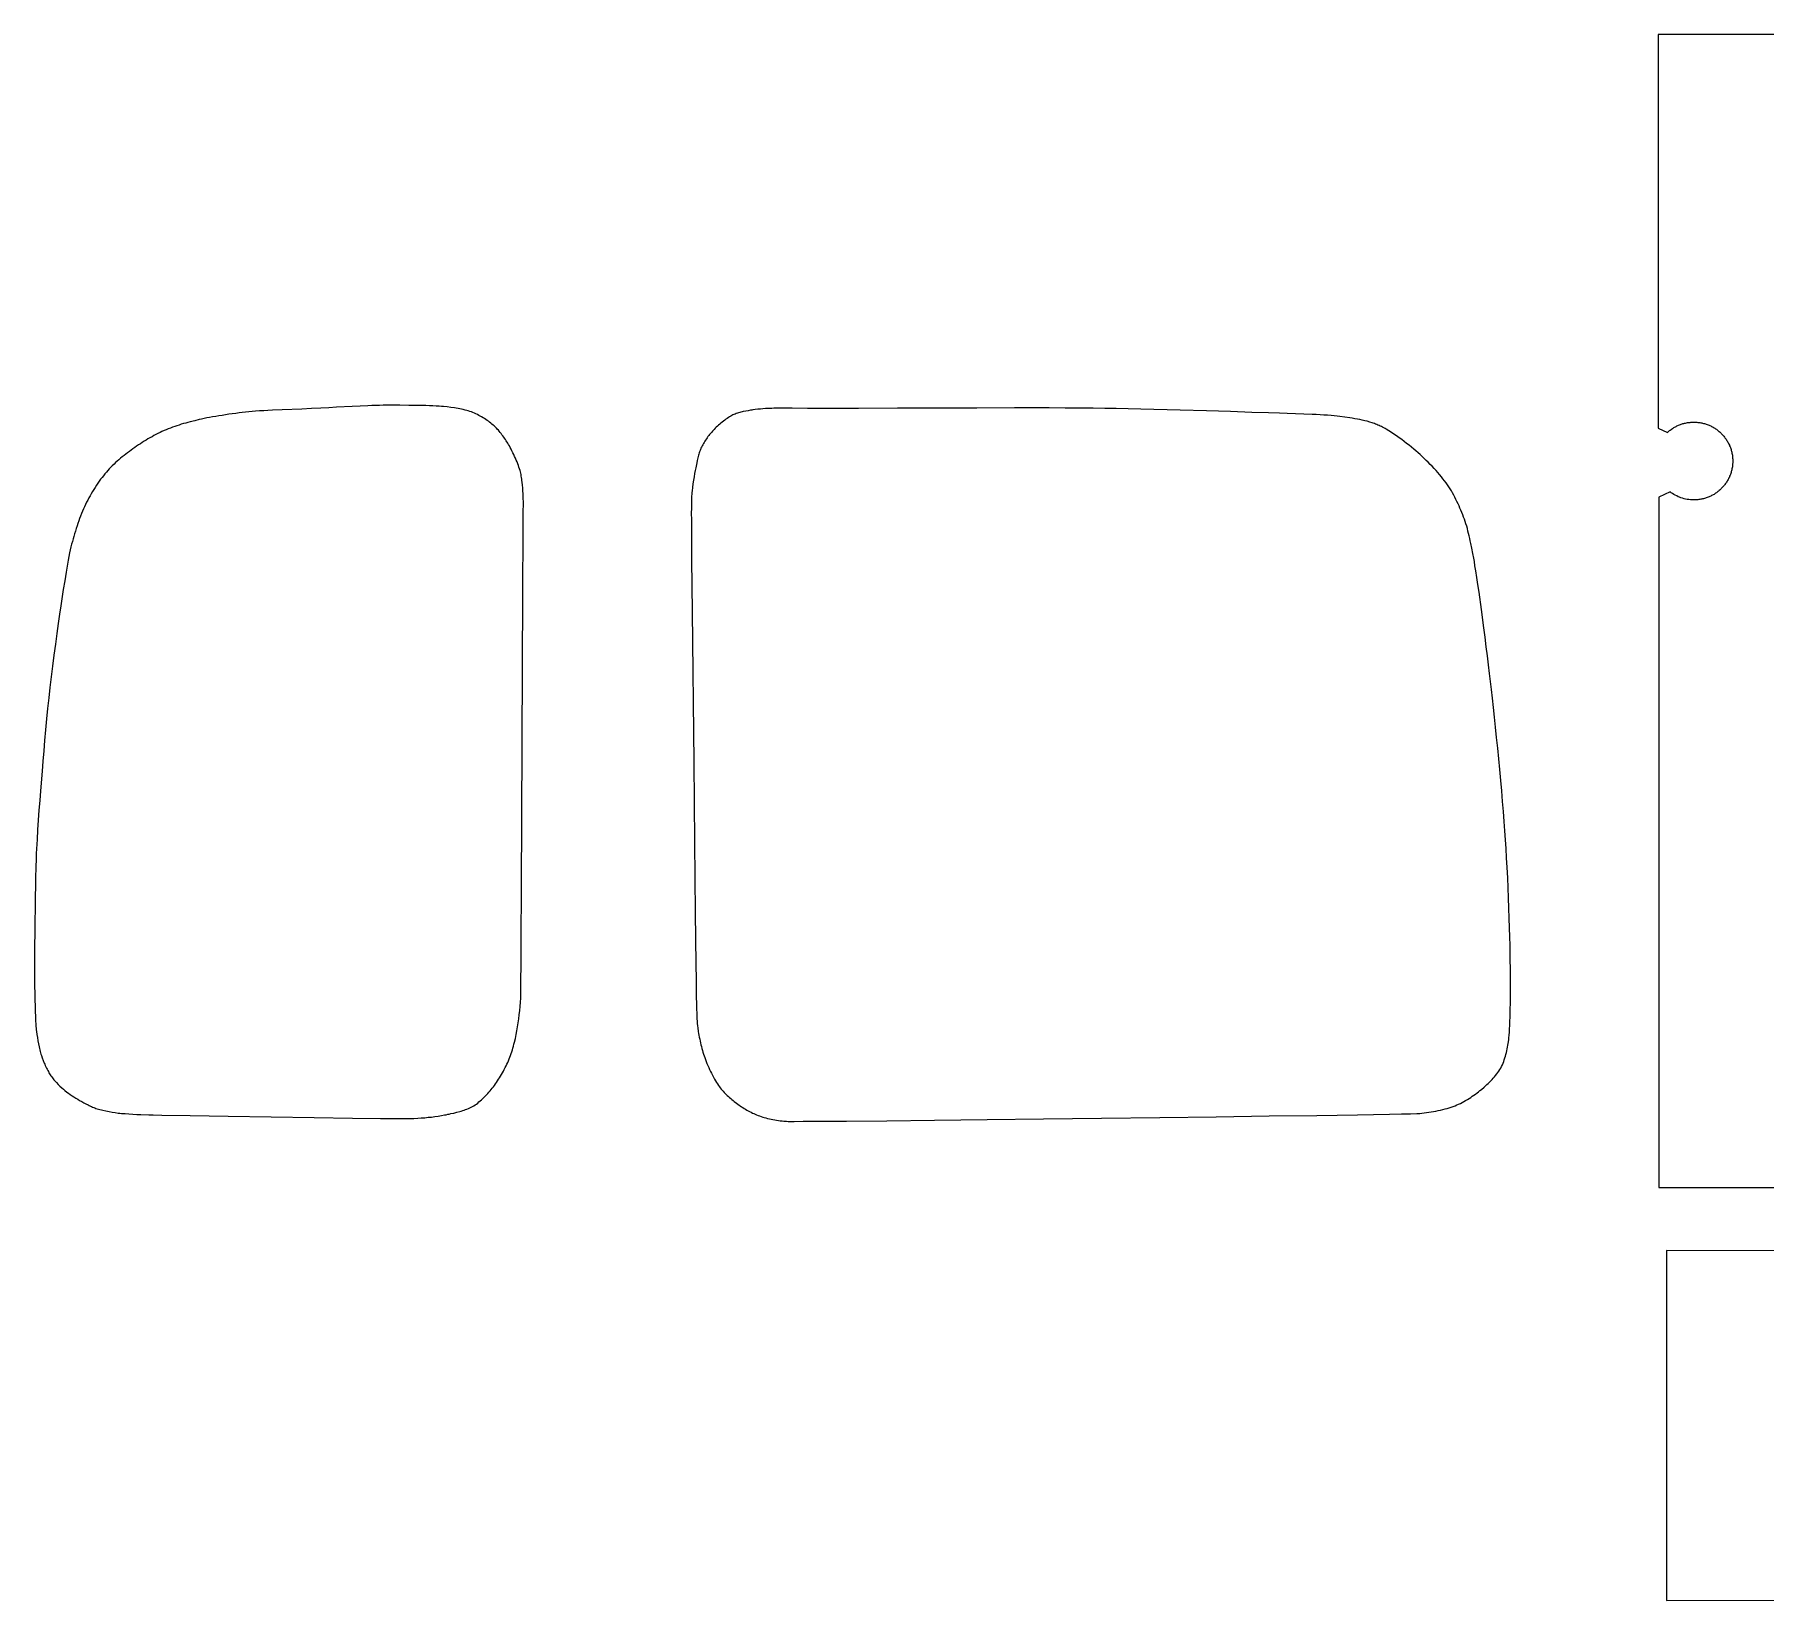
# Model space of a CAD drawing. Extents: x -1570 to 2418, y 1374 to 5847.
# Drawn here: x -1570 to -236, y 2777 to 3985 of the extents above; entities that cross this region are included whole.
import ezdxf

# ---------------------------------------------------------------- set-up
doc = ezdxf.new("R2010")
doc.units = 0
doc.layers.add('Default_Layer', color=1, linetype='CONTINUOUS')

msp = doc.modelspace()

# ---------------------------------------------------------------- linework, layer by layer
at = {"layer": 'Default_Layer'}
for points in [[(49.4, 3984.6), (-318.6, 3984.6), (-318.6, 3681.1), (-311.4, 3677.9), (-310.9, 3678.3), (-310.4, 3678.8), (-309.8, 3679.2), (-309.3, 3679.6), (-308.7, 3680), (-308.2, 3680.4), (-307.6, 3680.8), (-307.1, 3681.2), (-306.5, 3681.6), (-305.9, 3681.9), (-305.3, 3682.2), (-304.7, 3682.5), (-304.1, 3682.8), (-303.4, 3683.1), (-302.8, 3683.4), (-302.2, 3683.7), (-301.5, 3683.9), (-300.9, 3684.2), (-300.2, 3684.4), (-299.5, 3684.6), (-298.9, 3684.8), (-298.2, 3684.9), (-297.5, 3685.1), (-296.8, 3685.2), (-296.1, 3685.4), (-295.4, 3685.5), (-294.7, 3685.6), (-294, 3685.6), (-293.3, 3685.7), (-292.6, 3685.8), (-291.8, 3685.8), (-291.1, 3685.8), (-290.3, 3685.8), (-289.6, 3685.7), (-288.8, 3685.7), (-288, 3685.6), (-287.3, 3685.5), (-286.5, 3685.4), (-285.8, 3685.3), (-285, 3685.2), (-284.3, 3685), (-283.6, 3684.8), (-282.9, 3684.6), (-282.2, 3684.4), (-281.5, 3684.2), (-280.8, 3684), (-280.1, 3683.7), (-279.4, 3683.4), (-278.7, 3683.1), (-278.1, 3682.8), (-277.4, 3682.5), (-276.8, 3682.2), (-276.2, 3681.8), (-275.5, 3681.4), (-274.9, 3681.1), (-274.3, 3680.7), (-273.7, 3680.3), (-273.1, 3679.8), (-272.6, 3679.4), (-272, 3678.9), (-271.5, 3678.5), (-270.9, 3678), (-270.4, 3677.5), (-269.9, 3677), (-269.4, 3676.5), (-268.9, 3676), (-268.4, 3675.4), (-267.9, 3674.9), (-267.5, 3674.3), (-267.1, 3673.7), (-266.6, 3673.2), (-266.2, 3672.6), (-265.8, 3672), (-265.4, 3671.3), (-265.1, 3670.7), (-264.7, 3670.1), (-264.4, 3669.4), (-264.1, 3668.8), (-263.7, 3668.1), (-263.5, 3667.5), (-263.2, 3666.8), (-262.9, 3666.1), (-262.7, 3665.4), (-262.4, 3664.7), (-262.2, 3664), (-262, 3663.3), (-261.9, 3662.6), (-261.7, 3661.8), (-261.6, 3661.1), (-261.4, 3660.4), (-261.3, 3659.6), (-261.2, 3658.9), (-261.2, 3658.1), (-261.1, 3657.3), (-261.1, 3656.6), (-261.1, 3655.8), (-261.1, 3655), (-261.1, 3654.2), (-261.2, 3653.5), (-261.2, 3652.7), (-261.3, 3652), (-261.4, 3651.2), (-261.6, 3650.5), (-261.7, 3649.7), (-261.9, 3649), (-262, 3648.3), (-262.2, 3647.6), (-262.4, 3646.9), (-262.7, 3646.2), (-262.9, 3645.5), (-263.2, 3644.8), (-263.5, 3644.1), (-263.7, 3643.4), (-264.1, 3642.8), (-264.4, 3642.1), (-264.7, 3641.5), (-265.1, 3640.9), (-265.4, 3640.2), (-265.8, 3639.6), (-266.2, 3639), (-266.6, 3638.4), (-267.1, 3637.8), (-267.5, 3637.3), (-267.9, 3636.7), (-268.4, 3636.2), (-268.9, 3635.6), (-269.4, 3635.1), (-269.9, 3634.6), (-270.4, 3634.1), (-270.9, 3633.6), (-271.5, 3633.1), (-272, 3632.6), (-272.6, 3632.2), (-273.1, 3631.7), (-273.7, 3631.3), (-274.3, 3630.9), (-274.9, 3630.5), (-275.5, 3630.1), (-276.2, 3629.8), (-276.8, 3629.4), (-277.4, 3629.1), (-278.1, 3628.7), (-278.7, 3628.4), (-279.4, 3628.1), (-280.1, 3627.9), (-280.8, 3627.6), (-281.5, 3627.4), (-282.2, 3627.1), (-282.9, 3626.9), (-283.6, 3626.7), (-284.3, 3626.6), (-285, 3626.4), (-285.8, 3626.3), (-286.5, 3626.1), (-287.3, 3626), (-288, 3625.9), (-288.8, 3625.9), (-289.6, 3625.8), (-290.3, 3625.8), (-291.1, 3625.8), (-292.4, 3625.8), (-293.7, 3625.9), (-294.9, 3626), (-296.2, 3626.2), (-297.4, 3626.4), (-298.6, 3626.7), (-299.8, 3627.1), (-301, 3627.4), (-302.1, 3627.9), (-303.2, 3628.3), (-304.3, 3628.9), (-305.4, 3629.4), (-306.5, 3630), (-307.5, 3630.7), (-308.5, 3631.3), (-309.4, 3632.1), (-309.4, 3632.1), (-318.1, 3627.9), (-318.1, 3095.7), (1222.3, 3095.7)], [(-261.1, 3655), (-260.7, 3655.2), (-261.1, 3655.4)], [(1228.6, 3045.9), (-312.1, 3047.1), (-312.1, 2777.3), (44.5, 2777.9)]]:
    msp.add_lwpolyline(points, dxfattribs=at)
for points in [[(-1482.1, 3151.7), (-1478.8, 3151.6), (-1472.1, 3151.5), (-1450.4, 3151.1), (-1421.1, 3150.6), (-1387.8, 3150.1), (-1354.6, 3149.6), (-1325.2, 3149.2), (-1303.5, 3148.9), (-1296.8, 3148.8), (-1293.4, 3148.8), (-1287.3, 3148.8), (-1284.1, 3148.9), (-1281, 3148.9), (-1277.9, 3149), (-1274.9, 3149.2), (-1272.1, 3149.3), (-1270.7, 3149.4), (-1269.4, 3149.5), (-1266.9, 3149.8), (-1264.3, 3150), (-1261.7, 3150.4), (-1259.1, 3150.7), (-1256.6, 3151.1), (-1254.1, 3151.6), (-1252.9, 3151.8), (-1251.7, 3152.1), (-1250.5, 3152.3), (-1249.4, 3152.6), (-1247.1, 3153.1), (-1244.8, 3153.7), (-1242.5, 3154.3), (-1241.4, 3154.6), (-1240.2, 3155), (-1239.1, 3155.3), (-1238, 3155.7), (-1236.9, 3156.1), (-1235.8, 3156.6), (-1234.7, 3157), (-1233.7, 3157.5), (-1232.7, 3158.1), (-1231.6, 3158.7), (-1230.6, 3159.3), (-1229.6, 3160), (-1228.6, 3160.8), (-1227.7, 3161.6), (-1226.7, 3162.4), (-1225.7, 3163.3), (-1224.7, 3164.2), (-1223.7, 3165.2), (-1222.8, 3166.2), (-1221.8, 3167.2), (-1220.9, 3168.2), (-1220, 3169.2), (-1219.1, 3170.2), (-1218.2, 3171.3), (-1217.4, 3172.3), (-1216.5, 3173.4), (-1215.7, 3174.4), (-1214.9, 3175.5), (-1214.1, 3176.7), (-1213.3, 3177.8), (-1212.5, 3179.1), (-1211.8, 3180.3), (-1211, 3181.5), (-1210.2, 3182.8), (-1209.5, 3184.1), (-1208.8, 3185.4), (-1208.1, 3186.7), (-1207.4, 3188.1), (-1206.7, 3189.4), (-1206.1, 3190.8), (-1205.5, 3192.1), (-1204.9, 3193.4), (-1204.3, 3194.8), (-1203.8, 3196.1), (-1203.3, 3197.5), (-1202.8, 3198.9), (-1202.3, 3200.4), (-1201.9, 3201.8), (-1201.5, 3203.2), (-1201.1, 3204.7), (-1200.7, 3206.2), (-1200.3, 3207.6), (-1199.6, 3210.6), (-1199, 3213.6), (-1198.4, 3216.5), (-1198.1, 3218), (-1197.9, 3219.5), (-1197.6, 3221), (-1197.4, 3222.6), (-1197.2, 3224.1), (-1196.9, 3225.7), (-1196.6, 3228.9), (-1196.2, 3232.1), (-1196, 3235.3), (-1195.7, 3238.5), (-1195.5, 3241.7), (-1195.5, 3243.1), (-1195.4, 3245.8), (-1195.3, 3254.7), (-1195.2, 3267.8), (-1195.1, 3284.7), (-1194.9, 3327.9), (-1194.6, 3380.3), (-1194.1, 3496.9), (-1193.8, 3553.2), (-1193.6, 3602.9), (-1193.6, 3606.5), (-1193.5, 3610.2), (-1193.5, 3617.8), (-1193.4, 3621.5), (-1193.4, 3624.9), (-1193.5, 3626.4), (-1193.5, 3627.9), (-1193.5, 3629.2), (-1193.6, 3630.4), (-1193.8, 3632.7), (-1193.9, 3635), (-1194.1, 3637.3), (-1194.3, 3639.6), (-1194.5, 3640.8), (-1194.6, 3641.9), (-1194.8, 3643), (-1195, 3644.2), (-1195.2, 3645.3), (-1195.4, 3646.4), (-1195.7, 3647.5), (-1196, 3648.6), (-1196.4, 3649.8), (-1196.8, 3651), (-1197.2, 3652.3), (-1197.7, 3653.7), (-1198.3, 3655.1), (-1198.9, 3656.5), (-1199.5, 3657.9), (-1200.2, 3659.4), (-1200.8, 3660.8), (-1201.5, 3662.2), (-1202.2, 3663.6), (-1202.9, 3664.9), (-1203.5, 3666.2), (-1204.2, 3667.4), (-1204.8, 3668.5), (-1205.4, 3669.5), (-1206.6, 3671.4), (-1207.3, 3672.4), (-1207.9, 3673.3), (-1208.5, 3674.2), (-1209.2, 3675.2), (-1209.9, 3676.1), (-1210.5, 3677), (-1211.3, 3677.8), (-1212, 3678.7), (-1212.7, 3679.5), (-1213.5, 3680.4), (-1214.2, 3681.2), (-1215, 3682), (-1215.9, 3682.8), (-1216.7, 3683.5), (-1217.6, 3684.2), (-1218.5, 3685), (-1219.4, 3685.7), (-1220.4, 3686.4), (-1221.4, 3687.1), (-1222.4, 3687.8), (-1223.4, 3688.5), (-1224.5, 3689.1), (-1225.6, 3689.8), (-1226.7, 3690.4), (-1227.8, 3691), (-1228.9, 3691.6), (-1230.1, 3692.1), (-1231.2, 3692.6), (-1232.4, 3693.1), (-1233.5, 3693.6), (-1234.7, 3694), (-1235.9, 3694.4), (-1237.1, 3694.8), (-1238.4, 3695.1), (-1239.7, 3695.4), (-1241, 3695.7), (-1242.4, 3696), (-1243.8, 3696.3), (-1245.2, 3696.5), (-1246.6, 3696.7), (-1249.4, 3697.1), (-1252.2, 3697.5), (-1254.9, 3697.8), (-1256.5, 3697.9), (-1258.4, 3698.1), (-1260.6, 3698.2), (-1263.1, 3698.3), (-1265.8, 3698.4), (-1268.7, 3698.5), (-1275.1, 3698.6), (-1281.8, 3698.7), (-1288.7, 3698.8), (-1295.3, 3698.8), (-1301.5, 3698.8), (-1304.4, 3698.7), (-1307.4, 3698.6), (-1310.3, 3698.6), (-1313.3, 3698.4), (-1319.3, 3698.2), (-1325.3, 3697.9), (-1337.4, 3697.2), (-1343.4, 3696.9), (-1349.5, 3696.6), (-1356.7, 3696.2), (-1364.2, 3695.9), (-1379.4, 3695.3), (-1386.8, 3695), (-1390.3, 3694.8), (-1393.6, 3694.6), (-1396.8, 3694.4), (-1399.8, 3694.2), (-1402.6, 3694), (-1405.1, 3693.7), (-1407.6, 3693.5), (-1410.1, 3693.2), (-1412.6, 3692.9), (-1415.2, 3692.5), (-1417.8, 3692.2), (-1420.4, 3691.8), (-1423, 3691.4), (-1425.6, 3691), (-1428.1, 3690.6), (-1430.6, 3690.2), (-1433, 3689.8), (-1435.3, 3689.4), (-1437.5, 3689), (-1439.6, 3688.6), (-1441.6, 3688.1), (-1443.4, 3687.7), (-1446.8, 3686.9), (-1450.3, 3686), (-1452, 3685.6), (-1453.7, 3685.1), (-1455.4, 3684.6), (-1457.1, 3684.1), (-1458.8, 3683.5), (-1460.5, 3683), (-1462.2, 3682.4), (-1463.9, 3681.8), (-1465.5, 3681.2), (-1467.2, 3680.6), (-1468.8, 3679.9), (-1470.4, 3679.2), (-1472, 3678.5), (-1473.5, 3677.8), (-1475.1, 3677), (-1476.7, 3676.2), (-1478.2, 3675.4), (-1479.7, 3674.5), (-1481.3, 3673.7), (-1482.8, 3672.8), (-1484.3, 3671.9), (-1485.8, 3671), (-1487.2, 3670.1), (-1488.7, 3669.1), (-1490.1, 3668.2), (-1491.6, 3667.2), (-1493, 3666.2), (-1494.4, 3665.2), (-1497.1, 3663.2), (-1498.5, 3662.2), (-1499.9, 3661.1), (-1501.2, 3660.1), (-1502.6, 3659), (-1503.9, 3657.9), (-1505.2, 3656.8), (-1506.5, 3655.7), (-1507.8, 3654.6), (-1509, 3653.4), (-1510.3, 3652.2), (-1511.5, 3651), (-1512.7, 3649.8), (-1513.8, 3648.5), (-1514.9, 3647.2), (-1516, 3645.9), (-1517.2, 3644.5), (-1518.2, 3643.1), (-1519.3, 3641.7), (-1520.4, 3640.2), (-1521.5, 3638.6), (-1522.5, 3637.1), (-1523.5, 3635.5), (-1524.5, 3633.9), (-1525.5, 3632.3), (-1526.5, 3630.6), (-1527.4, 3629), (-1528.3, 3627.3), (-1529.2, 3625.6), (-1530.1, 3624), (-1530.9, 3622.3), (-1531.7, 3620.6), (-1532.5, 3618.9), (-1533.2, 3617.1), (-1534, 3615.3), (-1534.7, 3613.4), (-1535.5, 3611.5), (-1536.2, 3609.6), (-1536.9, 3607.6), (-1537.5, 3605.7), (-1538.2, 3603.7), (-1538.8, 3601.7), (-1539.4, 3599.7), (-1540, 3597.7), (-1540.6, 3595.7), (-1541.1, 3593.7), (-1541.7, 3591.8), (-1542.2, 3589.7), (-1542.7, 3587.4), (-1543.2, 3584.9), (-1543.8, 3582.2), (-1544.3, 3579.3), (-1544.9, 3576.3), (-1545.4, 3573.2), (-1545.9, 3570), (-1547, 3563.4), (-1548.1, 3556.8), (-1550, 3544.1), (-1551, 3537.7), (-1552, 3530.5), (-1553.1, 3522.7), (-1554.2, 3514.6), (-1555.4, 3506.2), (-1556.4, 3497.7), (-1557.5, 3489.3), (-1558.4, 3481.3), (-1559.3, 3473.3), (-1560.2, 3465.1), (-1561, 3456.9), (-1561.7, 3448.6), (-1562.5, 3440.4), (-1563.2, 3432.3), (-1563.9, 3424.4), (-1564.5, 3416.7), (-1565.7, 3401.6), (-1566.3, 3394), (-1566.9, 3386.5), (-1567.4, 3378.9), (-1567.9, 3371.4), (-1568.3, 3364), (-1568.5, 3360.4), (-1568.7, 3356.7), (-1568.9, 3353.1), (-1569, 3349.5), (-1569.2, 3342.2), (-1569.5, 3335), (-1569.6, 3327.7), (-1569.8, 3320.4), (-1569.9, 3313.2), (-1570, 3298.8), (-1570.1, 3291.1), (-1570.2, 3282.9), (-1570.2, 3274.3), (-1570.2, 3265.9), (-1570.2, 3258.1), (-1570.2, 3251.1), (-1570.1, 3245.3), (-1570, 3241.2), (-1569.9, 3234.6), (-1569.8, 3231.2), (-1569.6, 3227.8), (-1569.5, 3224.5), (-1569.3, 3221.4), (-1569.2, 3219.9), (-1569.1, 3218.5), (-1568.9, 3217.2), (-1568.8, 3216), (-1568.5, 3213.6), (-1568.1, 3211.2), (-1567.7, 3208.8), (-1567.2, 3206.4), (-1566.7, 3204), (-1566.5, 3202.9), (-1566.2, 3201.7), (-1565.9, 3200.6), (-1565.6, 3199.6), (-1565.3, 3198.5), (-1565, 3197.5), (-1564.3, 3195.6), (-1563.6, 3193.6), (-1562.8, 3191.6), (-1562.4, 3190.7), (-1562, 3189.7), (-1561.5, 3188.7), (-1561.1, 3187.8), (-1560.6, 3186.9), (-1560.1, 3186), (-1559.6, 3185.1), (-1559.2, 3184.2), (-1558.6, 3183.4), (-1558.1, 3182.6), (-1557.6, 3181.8), (-1557, 3181), (-1556.5, 3180.3), (-1555.9, 3179.5), (-1555.3, 3178.8), (-1554.6, 3178), (-1554, 3177.3), (-1553.3, 3176.6), (-1552, 3175.2), (-1550.7, 3173.9), (-1549.3, 3172.6), (-1548, 3171.4), (-1547.4, 3170.9), (-1546.8, 3170.4), (-1545.4, 3169.3), (-1544.1, 3168.3), (-1542.7, 3167.3), (-1541.3, 3166.4), (-1539.9, 3165.5), (-1538.4, 3164.6), (-1537, 3163.7), (-1535.5, 3162.8), (-1533.9, 3161.9), (-1532.3, 3161), (-1530.7, 3160.1), (-1529, 3159.3), (-1528.1, 3158.8), (-1527.2, 3158.4), (-1526.4, 3158.1), (-1525.5, 3157.7), (-1524.6, 3157.3), (-1523.8, 3157), (-1522.9, 3156.7), (-1521.9, 3156.4), (-1520.9, 3156.1), (-1519.8, 3155.8), (-1518.7, 3155.6), (-1517.6, 3155.3), (-1515.3, 3154.8), (-1512.8, 3154.3), (-1510.4, 3153.8), (-1508, 3153.5), (-1505.7, 3153.1), (-1504.5, 3153), (-1503.2, 3152.8), (-1501.9, 3152.7), (-1500.5, 3152.6), (-1497.6, 3152.4), (-1494.5, 3152.2), (-1491.4, 3152), (-1488.2, 3151.9), (-1482.1, 3151.7)], [(-991.3, 3146.7), (-990.6, 3146.7), (-989.3, 3146.6), (-984.7, 3146.6), (-977.8, 3146.7), (-968.6, 3146.7), (-944.3, 3146.9), (-913.2, 3147.2), (-876.6, 3147.6), (-835.9, 3148), (-792.5, 3148.5), (-747.7, 3149.1), (-702.8, 3149.6), (-659.3, 3150.2), (-618.5, 3150.8), (-581.7, 3151.3), (-550.4, 3151.8), (-525.8, 3152.2), (-516.5, 3152.4), (-509.4, 3152.5), (-504.6, 3152.7), (-503.2, 3152.7), (-502.4, 3152.8), (-500.7, 3153), (-498.9, 3153.2), (-497.1, 3153.5), (-495.3, 3153.7), (-493.5, 3154), (-491.7, 3154.3), (-489.9, 3154.6), (-488.1, 3155), (-486.3, 3155.4), (-484.6, 3155.8), (-482.9, 3156.2), (-481.3, 3156.6), (-479.6, 3157.1), (-478.1, 3157.6), (-476.6, 3158.1), (-475.2, 3158.7), (-473.8, 3159.3), (-472.4, 3159.9), (-471.1, 3160.5), (-469.7, 3161.2), (-468.3, 3162), (-467, 3162.7), (-465.7, 3163.5), (-464.4, 3164.3), (-463.1, 3165.1), (-461.9, 3166), (-460.6, 3166.8), (-459.4, 3167.7), (-458.2, 3168.6), (-457.1, 3169.5), (-456, 3170.4), (-454.9, 3171.3), (-452.8, 3173.1), (-451.7, 3174), (-450.7, 3175), (-449.6, 3175.9), (-448.6, 3176.9), (-447.6, 3177.9), (-446.6, 3178.9), (-445.7, 3179.9), (-444.8, 3181), (-443.9, 3182.1), (-443, 3183.2), (-442.2, 3184.3), (-441.4, 3185.4), (-440.6, 3186.6), (-440, 3187.8), (-439.3, 3189), (-438.7, 3190.3), (-438.2, 3191.6), (-437.6, 3192.9), (-437.2, 3194.2), (-436.7, 3195.6), (-436.3, 3196.9), (-436, 3198.3), (-435.6, 3199.7), (-435.3, 3201.1), (-435, 3202.5), (-434.8, 3203.9), (-434.5, 3205.3), (-434.3, 3206.7), (-433.8, 3209.5), (-433.7, 3210.3), (-433.6, 3211.1), (-433.4, 3213.1), (-433.3, 3215.4), (-433.1, 3217.9), (-433, 3220.7), (-432.9, 3223.8), (-432.8, 3227), (-432.7, 3230.3), (-432.6, 3233.8), (-432.5, 3237.3), (-432.4, 3244.3), (-432.4, 3251.2), (-432.4, 3257.5), (-432.4, 3261), (-432.5, 3265.3), (-432.6, 3270.3), (-432.7, 3275.9), (-432.8, 3282.2), (-433, 3288.9), (-433.2, 3296), (-433.4, 3303.4), (-433.7, 3311.1), (-434, 3318.9), (-434.3, 3326.7), (-434.6, 3334.5), (-435, 3342.3), (-435.4, 3349.8), (-435.8, 3357), (-436.2, 3363.8), (-436.7, 3370.7), (-437.2, 3377.9), (-437.8, 3385.5), (-438.5, 3393.3), (-439.2, 3401.4), (-439.9, 3409.6), (-440.7, 3417.9), (-441.5, 3426.2), (-442.3, 3434.4), (-443.1, 3442.6), (-443.9, 3450.6), (-444.7, 3458.3), (-445.5, 3465.8), (-446.3, 3472.9), (-447.1, 3479.6), (-447.8, 3485.8), (-448.5, 3492), (-449.3, 3498.6), (-450.2, 3505.5), (-451.1, 3512.6), (-452, 3519.9), (-453, 3527.1), (-454.9, 3541.4), (-456.7, 3554.7), (-457.6, 3560.7), (-458.4, 3566.1), (-459.1, 3571), (-459.8, 3575.1), (-460.3, 3578.4), (-460.7, 3580.8), (-461.4, 3584.6), (-462.2, 3588.5), (-463, 3592.3), (-463.4, 3594.2), (-463.8, 3596.1), (-464.3, 3598), (-464.7, 3599.9), (-465.2, 3601.8), (-465.7, 3603.7), (-466.2, 3605.5), (-466.8, 3607.3), (-467.4, 3609.1), (-468, 3610.9), (-468.6, 3612.6), (-469.3, 3614.3), (-470, 3616.1), (-470.7, 3617.8), (-471.4, 3619.5), (-472.1, 3621.2), (-472.9, 3622.9), (-473.7, 3624.6), (-474.5, 3626.2), (-475.3, 3627.9), (-476.2, 3629.5), (-477.1, 3631.2), (-478, 3632.8), (-479, 3634.3), (-480, 3635.9), (-481, 3637.4), (-482.1, 3639), (-483.3, 3640.5), (-484.5, 3642.1), (-485.7, 3643.7), (-487.1, 3645.3), (-488.4, 3646.9), (-489.8, 3648.5), (-491.3, 3650.1), (-492.8, 3651.7), (-494.3, 3653.2), (-495.8, 3654.8), (-497.4, 3656.3), (-499, 3657.8), (-500.5, 3659.3), (-502.1, 3660.7), (-503.7, 3662.1), (-505.3, 3663.6), (-507, 3665), (-508.8, 3666.5), (-510.6, 3667.9), (-512.5, 3669.4), (-514.4, 3670.9), (-516.3, 3672.4), (-518.3, 3673.8), (-520.3, 3675.2), (-522.3, 3676.6), (-524.2, 3677.9), (-526.2, 3679.1), (-528.2, 3680.3), (-529.1, 3680.8), (-530.1, 3681.3), (-531, 3681.8), (-531.9, 3682.3), (-532.8, 3682.7), (-533.7, 3683.2), (-534.6, 3683.5), (-535.5, 3683.9), (-536.4, 3684.3), (-537.3, 3684.6), (-538.2, 3684.9), (-539.2, 3685.2), (-541, 3685.8), (-542.9, 3686.4), (-544.8, 3686.8), (-546.7, 3687.3), (-548.6, 3687.7), (-550.5, 3688.1), (-552.4, 3688.4), (-554.4, 3688.8), (-556.3, 3689.1), (-560.2, 3689.6), (-564.1, 3690.2), (-566.1, 3690.4), (-568.4, 3690.7), (-570.8, 3690.9), (-573.5, 3691.1), (-576.3, 3691.2), (-579.2, 3691.4), (-582.3, 3691.6), (-585.4, 3691.7), (-591.8, 3691.9), (-598.3, 3692.1), (-604.6, 3692.4), (-610.6, 3692.6), (-619, 3692.9), (-631.9, 3693.3), (-648.2, 3693.9), (-666.9, 3694.5), (-687, 3695.1), (-697.2, 3695.3), (-707.4, 3695.6), (-717.4, 3695.9), (-727.2, 3696.1), (-736.4, 3696.2), (-745.2, 3696.4), (-754.2, 3696.5), (-764.5, 3696.6), (-775.8, 3696.6), (-788, 3696.7), (-801, 3696.7), (-814.8, 3696.7), (-843.9, 3696.6), (-905, 3696.5), (-935, 3696.4), (-963.5, 3696.4), (-974.5, 3696.4), (-986.2, 3696.5), (-991.7, 3696.5), (-996.5, 3696.5), (-1000.3, 3696.5), (-1001.8, 3696.4), (-1002.9, 3696.4), (-1006.8, 3696.2), (-1008.8, 3696.1), (-1010.7, 3695.9), (-1012.7, 3695.8), (-1014.6, 3695.5), (-1016.5, 3695.3), (-1017.4, 3695.1), (-1018.3, 3695), (-1020.2, 3694.6), (-1022, 3694.3), (-1023.9, 3693.9), (-1024.8, 3693.7), (-1025.7, 3693.4), (-1026.6, 3693.2), (-1027.5, 3692.9), (-1028.4, 3692.7), (-1029.3, 3692.4), (-1030.2, 3692), (-1031.1, 3691.7), (-1031.9, 3691.3), (-1032.7, 3690.9), (-1033.6, 3690.4), (-1034.5, 3689.9), (-1035.4, 3689.3), (-1036.3, 3688.7), (-1037.3, 3688), (-1038.2, 3687.3), (-1039.2, 3686.6), (-1040.1, 3685.8), (-1041.1, 3685), (-1042, 3684.2), (-1042.9, 3683.4), (-1043.8, 3682.6), (-1044.7, 3681.8), (-1045.5, 3681), (-1046.3, 3680.2), (-1047, 3679.4), (-1047.7, 3678.7), (-1048.4, 3677.9), (-1049.1, 3677.1), (-1049.8, 3676.2), (-1050.4, 3675.4), (-1051.1, 3674.6), (-1051.7, 3673.7), (-1052.3, 3672.8), (-1052.9, 3672), (-1053.5, 3671.1), (-1054.1, 3670.2), (-1054.6, 3669.3), (-1055.1, 3668.4), (-1055.6, 3667.5), (-1056, 3666.6), (-1056.5, 3665.7), (-1056.9, 3664.8), (-1057.2, 3663.9), (-1057.6, 3663), (-1057.9, 3662), (-1058.2, 3661.1), (-1058.4, 3660.2), (-1058.7, 3659.2), (-1058.9, 3658.2), (-1059.4, 3656.3), (-1059.8, 3654.4), (-1060.5, 3650.5), (-1061, 3648.4), (-1061.4, 3646.1), (-1061.8, 3643.6), (-1062.3, 3641), (-1062.7, 3638.3), (-1063.1, 3635.5), (-1063.4, 3632.8), (-1063.5, 3631.5), (-1063.6, 3630.2), (-1063.7, 3628.8), (-1063.8, 3627.3), (-1063.8, 3625.6), (-1063.9, 3623.7), (-1063.9, 3619.7), (-1064, 3615.3), (-1063.9, 3610.7), (-1063.9, 3606.1), (-1063.9, 3597.3), (-1063.8, 3591.7), (-1063.7, 3579.7), (-1063.3, 3539.9), (-1062.1, 3423.6), (-1061.5, 3361.9), (-1060.9, 3307.5), (-1060.4, 3267.8), (-1060.3, 3255.9), (-1060.2, 3250.4), (-1060.1, 3246.3), (-1060.1, 3242.1), (-1060, 3237.9), (-1059.9, 3233.6), (-1059.8, 3229.5), (-1059.7, 3227.5), (-1059.6, 3225.6), (-1059.5, 3223.8), (-1059.4, 3222), (-1059.2, 3220.4), (-1059, 3218.9), (-1058.6, 3215.9), (-1058.4, 3214.5), (-1058.1, 3213), (-1057.8, 3211.5), (-1057.5, 3210.1), (-1057.2, 3208.6), (-1056.9, 3207.2), (-1056.6, 3205.7), (-1056.2, 3204.3), (-1055.8, 3202.8), (-1055.4, 3201.4), (-1055, 3200), (-1054.6, 3198.6), (-1054.1, 3197.2), (-1053.6, 3195.8), (-1053.1, 3194.3), (-1052.5, 3192.9), (-1051.9, 3191.4), (-1051.2, 3189.8), (-1050.5, 3188.3), (-1049.8, 3186.7), (-1049.1, 3185.2), (-1048.3, 3183.7), (-1047.6, 3182.2), (-1046.8, 3180.7), (-1046, 3179.3), (-1045.3, 3178), (-1044.5, 3176.7), (-1043.8, 3175.5), (-1043, 3174.4), (-1042.3, 3173.4), (-1041.6, 3172.5), (-1040.9, 3171.6), (-1040.2, 3170.7), (-1039.4, 3169.9), (-1038.6, 3169), (-1037.8, 3168.2), (-1037, 3167.4), (-1036.2, 3166.6), (-1035.3, 3165.8), (-1034.4, 3165), (-1033.6, 3164.2), (-1032.7, 3163.5), (-1031.8, 3162.7), (-1030.9, 3162), (-1029, 3160.6), (-1028.1, 3159.9), (-1027.1, 3159.2), (-1026.2, 3158.6), (-1025.2, 3157.9), (-1024.2, 3157.3), (-1023.2, 3156.6), (-1022.2, 3156), (-1021.1, 3155.4), (-1020.1, 3154.8), (-1019, 3154.2), (-1017.9, 3153.7), (-1016.9, 3153.1), (-1015.8, 3152.6), (-1014.7, 3152.1), (-1013.6, 3151.7), (-1012.5, 3151.2), (-1011.3, 3150.8), (-1010.2, 3150.4), (-1008.9, 3150), (-1007.7, 3149.7), (-1006.4, 3149.3), (-1005.1, 3149), (-1003.7, 3148.7), (-1002.4, 3148.4), (-1001, 3148.1), (-999.6, 3147.8), (-998.2, 3147.6), (-996.8, 3147.4), (-995.4, 3147.2), (-994, 3147), (-992.7, 3146.8), (-991.3, 3146.7)]]:
    msp.add_lwpolyline(points, close=True, dxfattribs=at)

doc.saveas('drawing.dxf')
